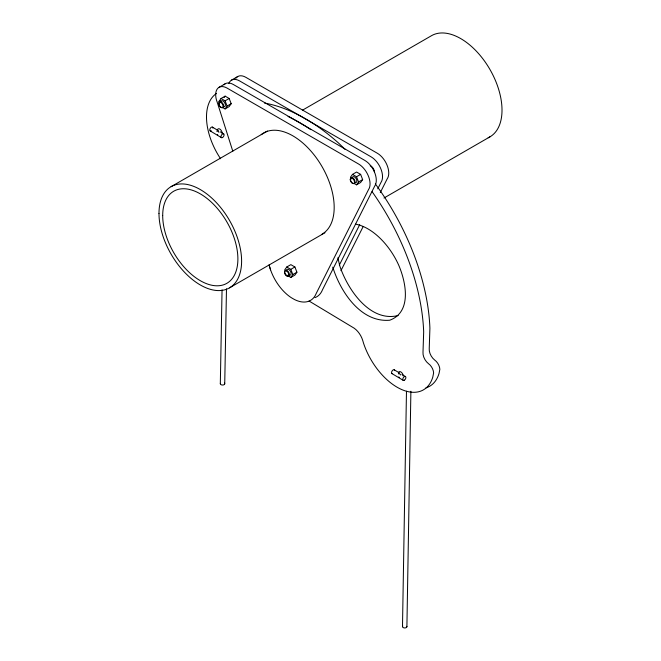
<?xml version="1.0" encoding="UTF-8"?>
<svg xmlns="http://www.w3.org/2000/svg" width="661" height="661" viewBox="0 0 661 661"><rect width="100%" height="100%" fill="white"/><g stroke="black" fill="none" stroke-linecap="round" stroke-linejoin="round"><path stroke-width="0.99" d="M402.491 626.628L406.474 391.205M406.903 626.678L410.886 391.246M220.32 383.719L222.055 289.84M224.732 383.768L226.483 288.857M339.341 265.094L359.708 224.666M377.753 188.831L380.992 182.395A16.203 9.353 60 0 0 371.069 156.822L239.613 80.931A16.203 9.353 60 0 0 228.846 83.418M340.952 270.68L363.162 226.574M380.282 192.582L387.222 178.8A16.203 9.353 60 0 0 377.307 153.228L245.851 77.329A16.203 9.353 60 0 0 235.927 78.213M219.675 103.116L218.998 101.381L221.03 98.497L225.12 96.134L229.169 98.472L231.193 103.694L229.169 106.578L225.079 108.941L222.65 107.536M224.104 97.572L225.12 96.134M225.079 108.941L227.103 106.057L231.193 103.694M284.726 269.878L286.758 267.003L290.848 264.64L294.897 266.978L296.921 272.2L294.897 275.083L290.807 277.446L286.758 275.1M354.106 183.436L356.535 184.832L360.625 182.477L362.649 179.594L360.625 174.372L356.576 172.034L352.487 174.388L350.454 177.272L351.131 179.015M290.807 277.446L292.831 274.563L296.921 272.2M356.535 184.832L358.559 181.957L362.649 179.594M219.047 87.326L225.277 83.724M231.515 80.13L237.745 76.527M218.998 101.381L220.634 100.431M221.03 98.497L225.079 100.836L229.169 98.472M302.441 110.205L431.501 35.694A58.408 33.719 60 0 1 490.743 70.884A58.408 33.719 60 0 1 488.173 137.752M171.092 186.683L267.449 131.043M352.487 174.388L356.535 176.735L360.625 174.372M383.991 198.011L489.908 136.86M229.499 287.849L324.972 232.73M286.758 267.003L290.807 269.341L294.897 266.978M398.145 315.545C369.772 322.56 347.389 289.088 339.737 265.772L337.887 257.749M394.229 369.813L399.401 372.911M401.995 374.465L405.449 376.539M391.981 373.605L403.202 380.331M212.445 127.119L218.485 130.754M220.212 131.795L223.666 133.869M210.198 130.911L221.418 137.662M309.084 301.044L354.18 328.195A14.798 8.543 60 0 1 362.757 340.555L363.591 343.365A52.558 30.348 60 0 0 400.012 388.767A52.558 30.348 60 0 0 432.781 377.15L433.616 372.911A8.163 4.718 60 0 0 428.452 363.649A9.279 5.354 60 0 1 422.999 352.263L423.676 331.88A176.33 101.802 60 0 0 372.085 191.657M345.207 149.469L338.647 143.148A176.33 101.802 60 0 0 264.491 103.05M356.535 176.735L358.559 181.957M290.807 269.341L292.831 274.563M225.079 100.836L227.103 106.057M332.69 267.151L333.499 269.374C341.514 293.17 361.336 322.667 389.75 320.221C412.299 311.909 405.912 281.685 398.517 264.731L398.5 264.706A53.161 30.695 60 0 0 355.659 224.162M232.812 151.245L217.221 102.24A16.203 9.353 60 0 1 227.144 88.128L358.601 164.019A16.203 9.353 60 0 1 368.524 189.591L316.231 293.426A35.264 20.359 60 0 1 294.401 299.483L291.344 297.723A35.264 20.359 60 0 1 270.556 269.82L268.994 264.921M269.514 266.457L270.556 269.82M398.492 373.258A3.305 1.909 60 0 1 400.83 371.912A3.305 1.909 60 0 1 403.169 375.96M375.349 183.94A176.33 101.802 60 0 1 429.906 328.277L429.229 348.669A9.279 5.354 60 0 0 434.69 360.047A8.163 4.718 60 0 1 439.846 369.317L439.011 373.556A52.558 30.348 60 0 1 425.973 387.858M288.072 116.476A176.33 101.802 60 0 1 310.769 129.647M220.584 158.739A52.558 30.348 60 0 1 216.436 93.498M217.469 130.787A3.305 1.909 60 0 1 219.766 129.035A3.305 1.909 60 0 1 222.104 133.415M217.791 134.927A2.206 1.363 60.2 0 1 217.37 134.654M216.643 131.175A2.206 1.363 60.2 0 1 218.923 132.307M211.289 130.795A2.206 1.248 -59 0 1 209.76 129.911A2.206 1.248 -59 0 1 211.355 127.234A2.206 1.248 -59 0 1 212.883 128.118M224.434 383.116A2.206 1.297 1.1 0 1 222.815 385.033A2.206 1.297 1.1 0 1 220.402 383.38M399.575 377.605A2.206 1.363 60.2 0 1 398.765 376.952M398.418 373.853A2.206 1.363 60.2 0 1 400.698 374.977M392.295 373.696A2.206 1.248 -59 0 1 392.18 370.838A2.206 1.248 -59 0 1 394.617 370.375M406.829 626.339A2.206 1.297 1 0 1 404.408 627.933A2.206 1.297 1 0 1 402.789 625.984M219.039 104.124A3.305 1.909 60 0 1 221.303 102.034A3.305 1.909 60 0 1 223.558 106.735A3.305 1.909 60 0 1 220.13 106.396M219.65 105.686A3.305 1.909 60 0 1 219.278 104.909M220.799 101.72A3.305 1.909 60 0 1 224.476 102.397A3.305 1.909 60 0 1 224.219 106.735M351.107 181.577A3.305 1.909 60 0 1 351.958 177.627A3.305 1.909 60 0 1 355.081 182.205A3.305 1.909 60 0 1 351.586 182.287M352.255 177.611A3.305 1.909 60 0 1 356.163 178.66A3.305 1.909 60 0 1 355.114 182.568M286.444 270.87A3.305 1.909 60 0 1 289.948 270.556A3.305 1.909 60 0 1 289.948 275.232M261.235 134.629A58.408 33.719 60 0 1 320.783 164.506A58.408 33.719 60 0 1 322.081 234.143M314.975 297.632A35.264 20.359 60 0 0 322.469 289.824L374.754 185.997A16.203 9.353 60 0 0 364.839 160.425L233.383 84.525A16.203 9.353 60 0 0 223.988 84.748M370.201 165.795A4.759 2.751 60 0 1 374.432 172M222.509 137.546A2.206 1.248 -59 0 0 223.905 134.1A2.206 1.248 -59 0 0 221.204 135.654A2.206 1.248 -59 0 0 222.509 137.546M404.292 380.215A2.206 1.248 -59 0 0 405.689 376.762A2.206 1.248 -59 0 0 402.987 378.323A2.206 1.248 -59 0 0 404.292 380.215M162.697 215.56A53.169 30.703 60 0 0 219.088 285.717A53.169 30.703 60 0 0 219.088 210.52A53.169 30.703 60 0 0 162.697 215.56M158.987 213.42A58.408 33.719 60 0 0 220.948 290.493A58.408 33.719 60 0 0 220.948 207.885A58.408 33.719 60 0 0 158.987 213.42M218.791 103.736A2.999 1.727 60 0 0 221.972 107.685A2.999 1.727 60 0 0 221.972 103.447A2.999 1.727 60 0 0 218.791 103.736M350.247 179.627A2.999 1.727 60 0 0 353.428 183.584A2.999 1.727 60 0 0 353.428 179.346A2.999 1.727 60 0 0 350.247 179.627M284.519 272.233A2.999 1.727 60 0 0 287.7 276.191A2.999 1.727 60 0 0 287.7 271.952A2.999 1.727 60 0 0 284.519 272.233M284.693 271.886A3.305 1.909 60 0 0 288.196 276.248A3.305 1.909 60 0 0 288.196 271.572A3.305 1.909 60 0 0 284.693 271.886"/></g></svg>
